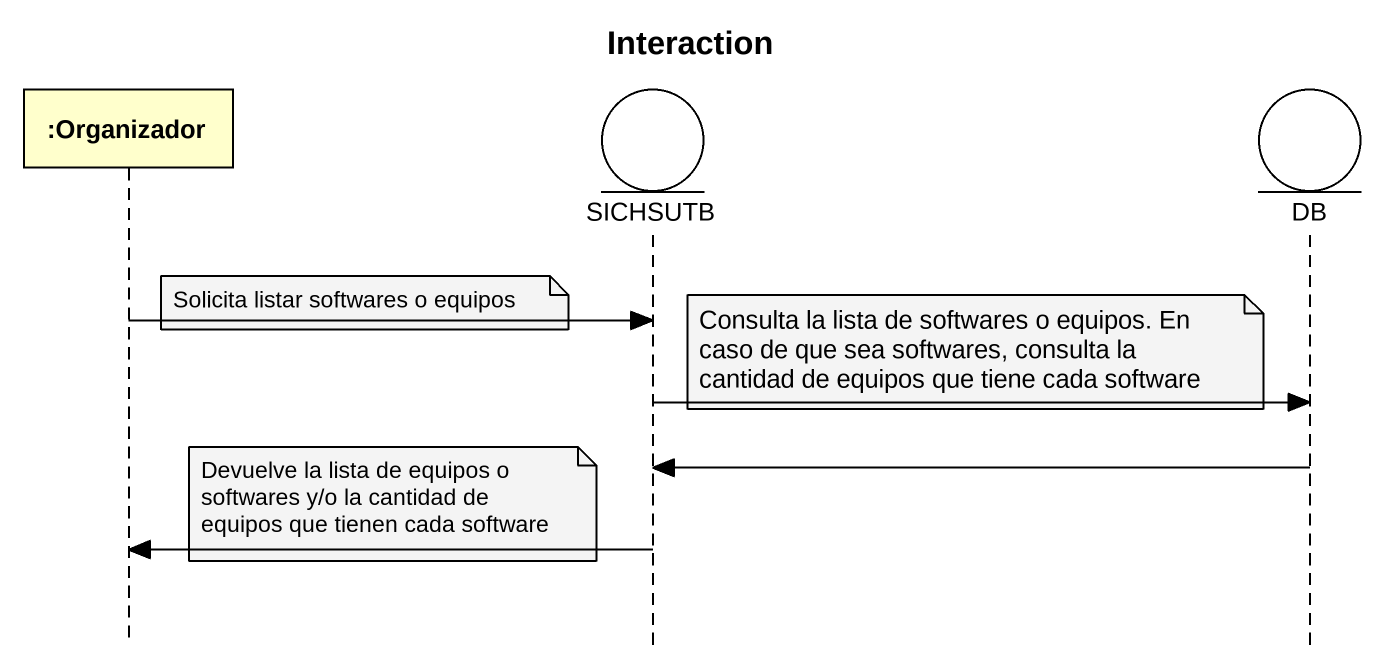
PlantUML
@startuml
title Interaction
hide footbox
participant ":Organizador" as Organizador
entity SICHSUTB
entity DB

note right of Organizador : Solicita listar softwares o equipos
Organizador -> SICHSUTB
note right of SICHSUTB : Consulta la lista de softwares o equipos. En caso de que sea softwares, consulta la cantidad de equipos que tiene cada software
SICHSUTB -> DB
DB -> SICHSUTB
note left of SICHSUTB : Devuelve la lista de equipos o softwares y/o la cantidad de equipos que tienen cada software
SICHSUTB -> Organizador
@enduml
